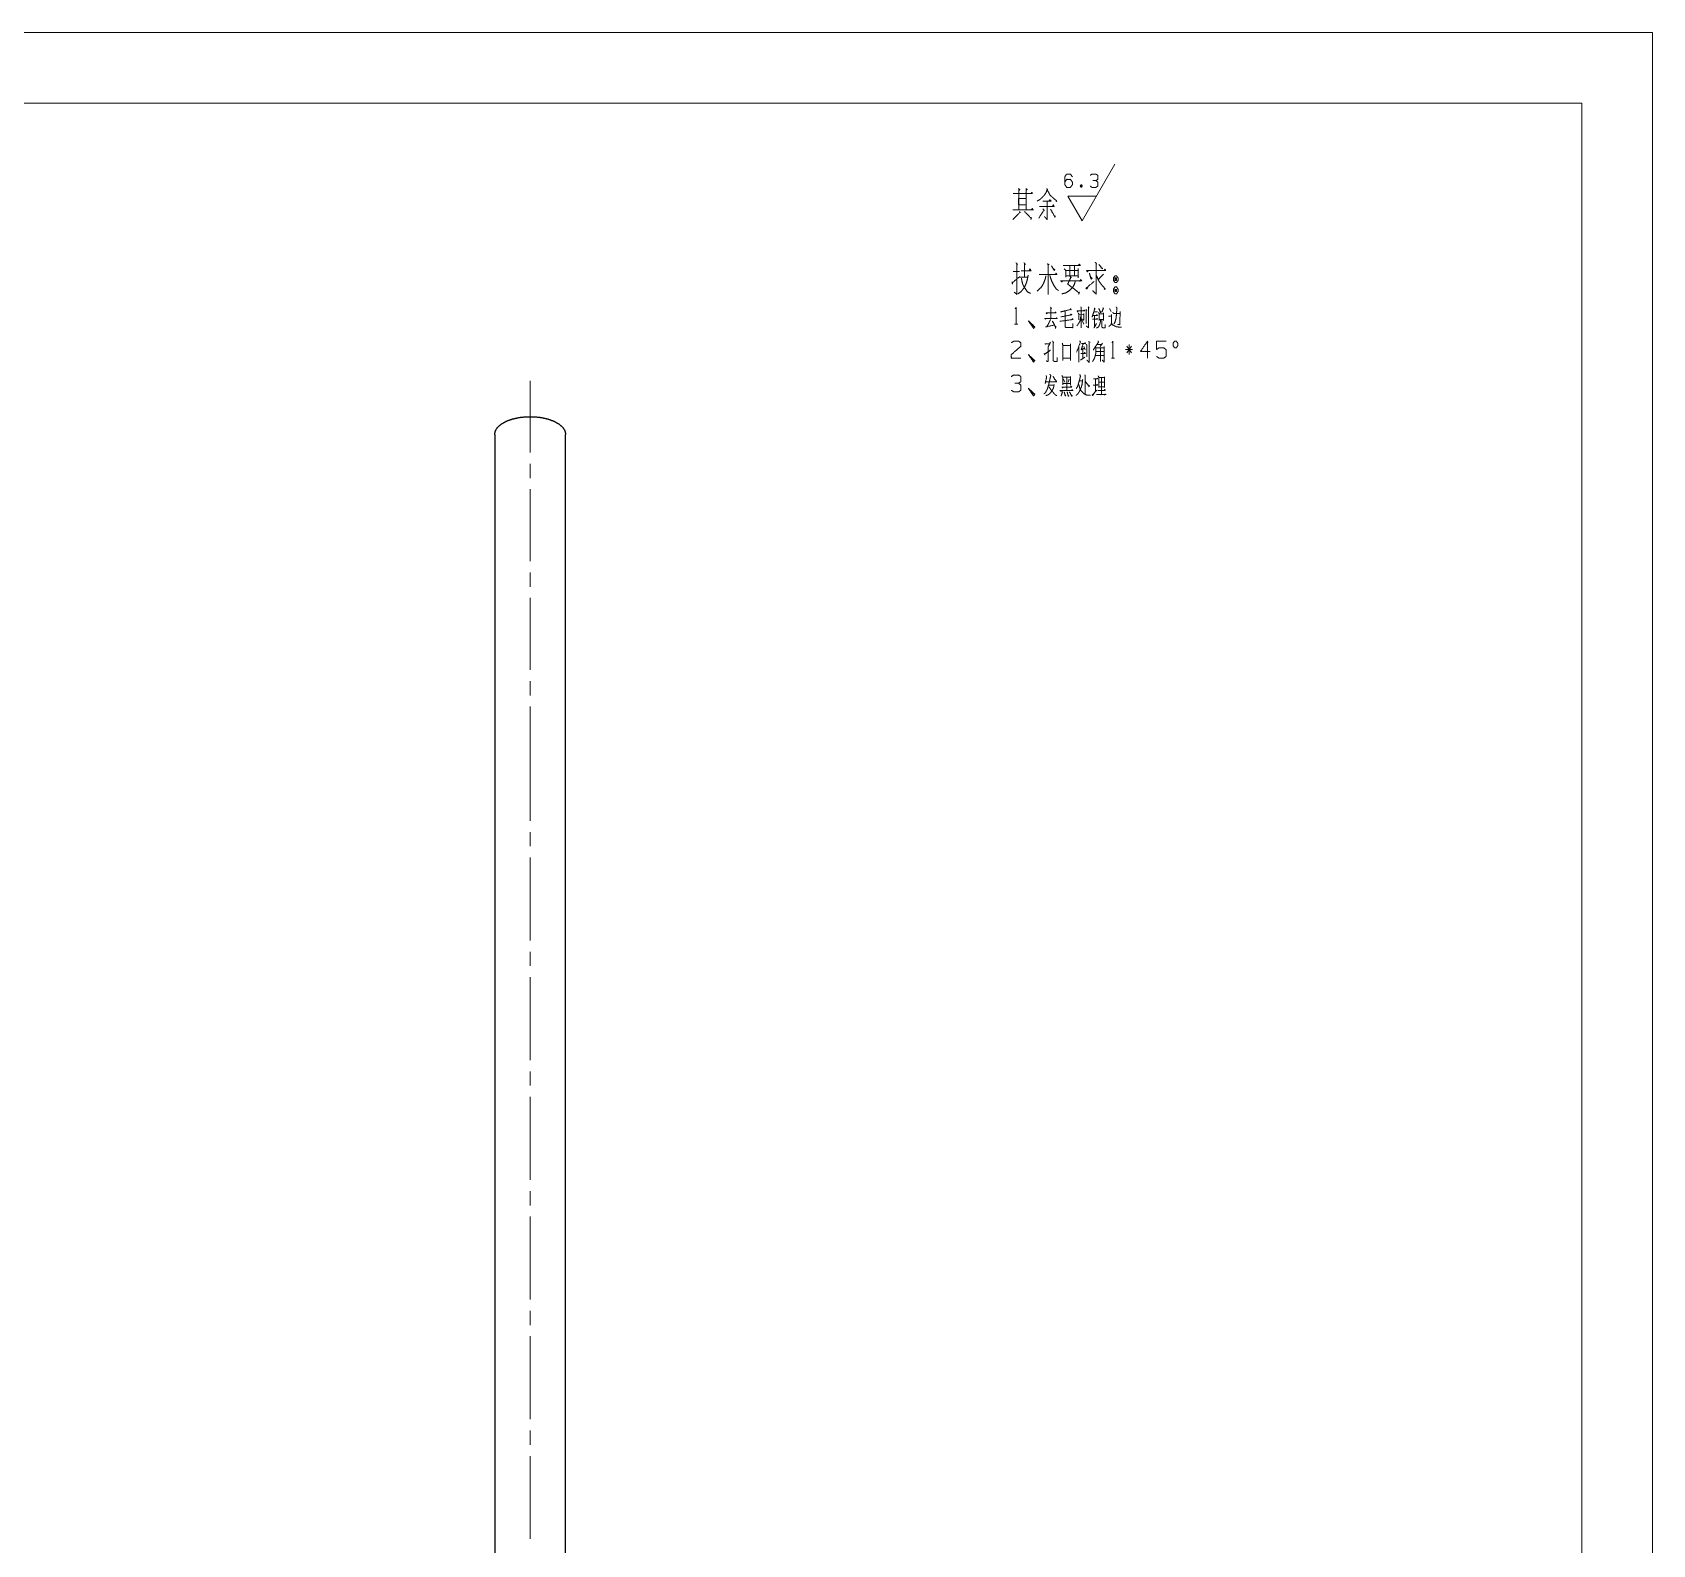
# Model space of a CAD drawing. Header units: millimetres. Extents: x 0 to 594, y 0 to 420.
# Drawn here: x 365.5 to 594, y 206.7 to 420 of the extents above; entities that cross this region are included whole.
import ezdxf

# ---------------------------------------------------------------- set-up
doc = ezdxf.new("R2010")
doc.units = ezdxf.units.MM
doc.layers.add('101', color=7, linetype='Continuous', true_color=0xffffff)

msp = doc.modelspace()

# ---------------------------------------------------------------- linework, layer by layer
at = {"layer": '101', "color": 133, "linetype": 'Continuous', "lineweight": 18}
for p, q in [((594, 420), (0, 420)), ((594, 0), (594, 420)), ((584, 410), (25, 410)), ((584, 10), (584, 410))]:
    msp.add_line(p, q, dxfattribs=at)
at = {"layer": '101', "color": 43, "linetype": 'Continuous', "lineweight": 18}
for p, q in [((513.54, 393.41), (518.16, 401.41)), ((513.36, 398.5), (513.49, 398.16)), ((511.52, 396.91), (515.56, 396.91)), ((513.54, 393.41), (511.52, 396.91))]:
    msp.add_line(p, q, dxfattribs=at)
at = {"layer": '101', "color": 72, "linetype": 'Continuous', "lineweight": 18}
for p, q in [((503.82, 386.26), (504.72, 386.26)), ((504.72, 385.47), (505.86, 385.47)), ((513.1, 380.22), (513.77, 380.25)), ((513.46, 379.6), (513.77, 378.82)), ((514.06, 380.92), (514.2, 380.77)), ((514.11, 380.82), (514.11, 378.95)), ((514.39, 381.27), (514.53, 381.12)), ((517.28, 379.97), (517.6, 379.97)), ((517.43, 381.05), (517.64, 380.65)), ((504.03, 378.82), (504.46, 378.82)), ((513.1, 375.66), (513.1, 373.49)), ((513.67, 375.29), (513.67, 374.01)), ((513.79, 375.71), (513.97, 375.21)), ((514.43, 376.39), (514.68, 376.31)), ((515.54, 374.99), (516.63, 374.99)), ((515.64, 375.96), (516.33, 375.96)), ((516.42, 376.16), (516.09, 375.69)), ((520.67, 375.26), (519.67, 375.26)), ((519.84, 375.74), (520.51, 374.79)), ((520.5, 375.74), (519.84, 374.79)), ((520.16, 374.54), (520.16, 375.96)), ((513.3, 373.76), (513.95, 374.19)), ((515.5, 374.44), (516.62, 374.44)), ((517.69, 374.06), (518.11, 374.06)), ((508.89, 370.22), (509.56, 370.22)), ((510.83, 371.35), (511.92, 371.35)), ((510.84, 370.45), (511.92, 370.45)), ((510.91, 371.07), (511.11, 370.65)), ((511.39, 371.25), (511.39, 369.5)), ((511.74, 371.07), (511.57, 370.65)), ((511.92, 371.47), (511.92, 370.25)), ((513.17, 370.85), (513.6, 370.85)), ((515.45, 371.12), (515.45, 369.3)), ((515.89, 370.65), (516.67, 370.65))]:
    msp.add_line(p, q, dxfattribs=at)
at = {"layer": '101', "color": 203, "linetype": 'Continuous', "lineweight": 25}
for p, q in [((430.71, 363.3), (430.71, 322.32)), ((440.71, 322.32), (440.71, 363.3)), ((430.71, 317.32), (430.71, 160)), ((440.71, 160), (440.71, 317.32))]:
    msp.add_line(p, q, dxfattribs=at)
at = {"layer": '101', "color": 35, "linetype": 'Continuous', "lineweight": 18}
for p, q in [((435.71, 359.14), (435.71, 357.13)), ((435.71, 355.55), (435.71, 345.4)), ((435.71, 343.81), (435.71, 341.81)), ((435.71, 340.22), (435.71, 330.07)), ((435.71, 328.49), (435.71, 326.48))]:
    msp.add_line(p, q, dxfattribs=at)
at = {"layer": '101', "color": 151, "linetype": 'Continuous', "lineweight": 18}
for p, q in [((435.71, 307.2), (435.71, 305.2)), ((435.71, 303.61), (435.71, 291.91)), ((435.71, 290.32), (435.71, 288.31)), ((435.71, 286.72), (435.71, 275.02)), ((435.71, 273.43), (435.71, 271.43)), ((435.71, 269.84), (435.71, 258.13)), ((435.71, 256.55), (435.71, 254.54)), ((435.71, 252.95), (435.71, 241.25)), ((435.71, 239.66), (435.71, 237.66)), ((435.71, 236.07), (435.71, 224.36)), ((435.71, 222.78), (435.71, 220.77)), ((435.71, 219.18), (435.71, 207.48))]:
    msp.add_line(p, q, dxfattribs=at)
at = {"layer": '101', "color": 43, "linetype": 'Continuous', "lineweight": 18}
for points, knots in [([(511.11, 398.89), (511.36, 399.27), (511.9, 399.27), (512.17, 398.89), (512.17, 398.52), (511.9, 398.14), (511.36, 398.14), (511.11, 398.52), (511.11, 399.64), (511.36, 400.01), (511.9, 400.01), (512.17, 399.64)], [0, 0, 0.076965, 0.169762, 0.248073, 0.312018, 0.39033, 0.483127, 0.560092, 0.751927, 0.828892, 0.921689, 1, 1]), ([(515.49, 399.09), (515.75, 399.27), (515.75, 399.84), (515.49, 400.01), (514.94, 400.01), (514.68, 399.84)], [0, 0, 0.153866, 0.429852, 0.583718, 0.846134, 1, 1]), ([(513.36, 398.16), (513.49, 398.16), (513.56, 398.34), (513.49, 398.5), (513.36, 398.5), (513.29, 398.34), (513.36, 398.16), (513.49, 398.5)], [0, 0, 0.093979, 0.236796, 0.365956, 0.459935, 0.589094, 0.731911, 1, 1]), ([(514.69, 398.32), (514.94, 398.14), (515.49, 398.14), (515.75, 398.32), (515.75, 398.89), (515.49, 399.09), (515.08, 399.09)], [0, 0, 0.124107, 0.343688, 0.472437, 0.703373, 0.836728, 1, 1])]:
    msp.add_open_spline(points, degree=1, knots=knots, dxfattribs=at)
at = {"layer": '101', "color": 72, "linetype": 'Continuous', "lineweight": 18}
for points, knots in [([(504.58, 397.97), (504.77, 397.82), (504.61, 397.67), (504.61, 397.97), (504.61, 394.97), (504.61, 397.26), (503.84, 397.26), (506.57, 397.26), (505.64, 397.26), (505.64, 397.93), (505.64, 394.97), (505.64, 396.55), (504.58, 396.55), (504.58, 395.68), (505.64, 395.68), (505.64, 394.97), (503.79, 394.97), (506.65, 394.97), (506.52, 395.16), (506.38, 394.97)], [0, 0, 0.009717, 0.01862, 0.030836, 0.152988, 0.246129, 0.277435, 0.388625, 0.426409, 0.453894, 0.574519, 0.638649, 0.681831, 0.71695, 0.760132, 0.789143, 0.86471, 0.981299, 0.99065, 1, 1]), ([(505.67, 397.75), (505.8, 397.86), (505.64, 397.97)], [0, 0, 0.471612, 1, 1]), ([(508.55, 397.97), (508.71, 397.82), (508.63, 397.86), (508.47, 397.41), (508.21, 397.03), (507.89, 396.7), (507.6, 396.43), (507.23, 396.21)], [0, 0, 0.086304, 0.121015, 0.309417, 0.490702, 0.673781, 0.828676, 1, 1]), ([(508.61, 397.75), (508.82, 397.45), (509, 397.07), (509.37, 396.73), (509.82, 396.36), (509.96, 396.25), (509.98, 396.25), (509.88, 396.1)], [0, 0, 0.162719, 0.348034, 0.570224, 0.829901, 0.906909, 0.918646, 1, 1]), ([(506.33, 397.26), (506.46, 397.45), (506.54, 397.26)], [0, 0, 0.529975, 1, 1]), ([(507.52, 395.46), (509.61, 395.46), (509.48, 395.68), (509.35, 395.38)], [0, 0, 0.780465, 0.877785, 1, 1]), ([(508, 396.21), (509.19, 396.21), (509, 396.4), (508.87, 396.21)], [0, 0, 0.707426, 0.863845, 1, 1]), ([(508.61, 396.21), (508.61, 393.62), (508.23, 394.03)], [0, 0, 0.823414, 1, 1]), ([(504.71, 394.75), (504.82, 394.56), (504.79, 394.63), (503.79, 393.62)], [0, 0, 0.125009, 0.171163, 1, 1]), ([(505.4, 394.75), (506.38, 393.77), (506.38, 393.96), (506.33, 393.62)], [0, 0, 0.723277, 0.821339, 1, 1]), ([(508, 395.12), (508.23, 394.86), (508.18, 394.97), (507.44, 393.81)], [0, 0, 0.190877, 0.257798, 1, 1]), ([(509.11, 395.05), (509.72, 393.96), (509.75, 394.11), (509.69, 393.88)], [0, 0, 0.764789, 0.858217, 1, 1]), ([(504.22, 387.5), (504.43, 387.27), (504.32, 387.42), (504.32, 383.07), (503.95, 383.37)], [0, 0, 0.058121, 0.092653, 0.910299, 1, 1]), ([(504.93, 386.37), (506.34, 386.37), (506.21, 386.64), (506.07, 386.41)], [0, 0, 0.716773, 0.866788, 1, 1]), ([(505.33, 387.5), (505.57, 387.27), (505.44, 387.35), (505.44, 385.51)], [0, 0, 0.141507, 0.207225, 1, 1]), ([(508.64, 387.35), (508.88, 387.24), (508.77, 387.27), (508.77, 383.04), (508.77, 385.85), (507.5, 385.85), (509.99, 385.85), (509.86, 386.04), (509.81, 385.85)], [0, 0, 0.022712, 0.032395, 0.397208, 0.63934, 0.748902, 0.963458, 0.983227, 1, 1]), ([(509.25, 387.05), (509.62, 386.41), (509.7, 386.56), (509.51, 386.64)], [0, 0, 0.665992, 0.819295, 1, 1]), ([(510.89, 387.12), (513.3, 387.12), (513.17, 387.31), (513.01, 387.12)], [0, 0, 0.835367, 0.914874, 1, 1]), ([(511.02, 386.64), (511.23, 386.45), (511.23, 385.47), (511.23, 385.66), (513.01, 385.66), (513.01, 385.4), (513.01, 386.71), (513.01, 386.41), (511.15, 386.41), (511.82, 386.41), (511.82, 387.09), (511.82, 385.66), (512.48, 385.66), (512.48, 387.05)], [0, 0, 0.024063, 0.106928, 0.122866, 0.273839, 0.29615, 0.4077, 0.433198, 0.590931, 0.647265, 0.704635, 0.825746, 0.882076, 1, 1]), ([(514.41, 386.37), (514.28, 386.22), (514.2, 386.41), (516.85, 386.41), (516.77, 386.6), (516.66, 386.41)], [0, 0, 0.057612, 0.116232, 0.879361, 0.937992, 1, 1]), ([(515.39, 387.57), (515.6, 387.31), (515.52, 387.46), (515.52, 383.11), (515.02, 383.56)], [0, 0, 0.060997, 0.091689, 0.87792, 1, 1]), ([(515.92, 387.27), (516.4, 386.64), (516.42, 386.75), (516.21, 386.79)], [0, 0, 0.706399, 0.808917, 1, 1]), ([(503.66, 384.8), (503.74, 384.46), (503.69, 384.65), (504.72, 385.55)], [0, 0, 0.18132, 0.283197, 1, 1]), ([(505.94, 385.74), (505.83, 385.21), (505.73, 384.8), (505.6, 384.46), (505.44, 384.09), (505.17, 383.71), (504.91, 383.41), (504.48, 383.11)], [0, 0, 0.172181, 0.309105, 0.425673, 0.556627, 0.704268, 0.832978, 1, 1]), ([(504.99, 385.32), (505.04, 385.06), (505.09, 384.76), (505.2, 384.42), (505.36, 384.09), (505.86, 383.37), (506.29, 383.19)], [0, 0, 0.101609, 0.217184, 0.351408, 0.492971, 0.824039, 1, 1]), ([(508.45, 385.66), (508.32, 385.14), (508.08, 384.54), (507.82, 384.09), (507.23, 383.52)], [0, 0, 0.214905, 0.471155, 0.678431, 1, 1]), ([(509.01, 385.7), (509.12, 385.29), (509.33, 384.76), (509.59, 384.27), (509.89, 383.82), (510.2, 383.6)], [0, 0, 0.172231, 0.40119, 0.625599, 0.842443, 1, 1]), ([(510.81, 384.95), (510.68, 384.8), (510.54, 384.95), (513.51, 384.95), (513.35, 385.14), (513.22, 384.87)], [0, 0, 0.051203, 0.102399, 0.861902, 0.924786, 1, 1]), ([(512.56, 384.84), (512.48, 384.54), (512.24, 384.05), (511.74, 383.56), (511.26, 383.26), (510.68, 383.11)], [0, 0, 0.114106, 0.313637, 0.571351, 0.778589, 1, 1]), ([(511.87, 385.55), (512.05, 385.4), (511.97, 385.47), (511.52, 384.5), (513.11, 383.26), (513.17, 383.37), (513.06, 383.07)], [0, 0, 0.061498, 0.089673, 0.366509, 0.88595, 0.917999, 1, 1]), ([(514.36, 384.12), (514.22, 383.79), (514.09, 383.9), (515.23, 384.87)], [0, 0, 0.178052, 0.263425, 1, 1]), ([(514.57, 386.04), (514.83, 385.17), (514.97, 385.29), (514.78, 385.47)], [0, 0, 0.673366, 0.803139, 1, 1]), ([(516.56, 385.89), (515.84, 385.14), (515.57, 385.7), (515.84, 385.06), (516.08, 384.69), (516.34, 384.35), (516.79, 383.82), (516.85, 383.82), (516.66, 383.75)], [0, 0, 0.248759, 0.397964, 0.563622, 0.670267, 0.773233, 0.93925, 0.951976, 1, 1]), ([(518.41, 385.66), (518.17, 385.66), (517.96, 385.36), (517.96, 385.02), (518.17, 384.72), (518.41, 384.72), (518.62, 385.02), (518.62, 385.36), (518.41, 385.66)], [0, 0, 0.09101, 0.231147, 0.359872, 0.500009, 0.591019, 0.731147, 0.859872, 1, 1]), ([(518.62, 383.75), (518.41, 384.09), (518.17, 384.09), (517.96, 383.75), (517.96, 383.45), (518.17, 383.11), (518.41, 383.11), (518.62, 383.45), (518.62, 383.75)], [0, 0, 0.149198, 0.238513, 0.38772, 0.500013, 0.649206, 0.738521, 0.887707, 1, 1]), ([(518.17, 385.02), (518.41, 385.02), (518.17, 385.36), (518.17, 385.02)], [0, 0, 0.24116, 0.6589, 1, 1]), ([(518.41, 385.02), (518.41, 385.36), (518.17, 385.36)], [0, 0, 0.585821, 1, 1]), ([(518.17, 383.75), (518.17, 383.45), (518.41, 383.45)], [0, 0, 0.556988, 1, 1]), ([(518.41, 383.75), (518.17, 383.75), (518.41, 383.45), (518.41, 383.75)], [0, 0, 0.258816, 0.674596, 1, 1]), ([(504.1, 381), (504.24, 381.2), (504.24, 378.82)], [0, 0, 0.093489, 1, 1]), ([(506.11, 379.1), (506.71, 378.47), (506.57, 378.47), (505.97, 379.32), (506.71, 378.25), (506.87, 378.47), (505.97, 379.32)], [0, 0, 0.178025, 0.207063, 0.420799, 0.689033, 0.745607, 1, 1]), ([(509.11, 381.22), (509.24, 381.05), (509.15, 381.12), (509.15, 379.65), (508.28, 379.65), (510.03, 379.65), (509.95, 379.75), (509.84, 379.62)], [0, 0, 0.045422, 0.069988, 0.382591, 0.566137, 0.936978, 0.965264, 1, 1]), ([(508.41, 379.62), (508.34, 379.55), (508.28, 379.65)], [0, 0, 0.476674, 1, 1]), ([(509.11, 379.5), (508.57, 378.47), (508.41, 378.47), (509.66, 378.72), (509.38, 379.25), (509.82, 378.42), (509.84, 378.57), (509.8, 378.25)], [0, 0, 0.25206, 0.286559, 0.564066, 0.693389, 0.896355, 0.929106, 1, 1]), ([(508.64, 380.42), (508.55, 380.32), (508.5, 380.42), (509.87, 380.42), (509.79, 380.55), (509.72, 380.42)], [0, 0, 0.069429, 0.128328, 0.84565, 0.925282, 1, 1]), ([(510.42, 379.25), (512.26, 379.5), (512.19, 379.62), (512.08, 379.5)], [0, 0, 0.857791, 0.924199, 1, 1]), ([(511.9, 381.05), (511.99, 380.87), (511.94, 380.92), (510.51, 380.57), (511.16, 380.72), (511.16, 378.52), (511.2, 378.37), (511.29, 378.35), (512.24, 378.35), (512.24, 378.92)], [0, 0, 0.030685, 0.042092, 0.272767, 0.377783, 0.722121, 0.746246, 0.760615, 0.910007, 1, 1]), ([(510.53, 379.87), (512.1, 380.17), (511.99, 380.25), (511.87, 380.12)], [0, 0, 0.839674, 0.907773, 1, 1]), ([(513.38, 380), (513.31, 379.62), (513.28, 379.4), (513.21, 379.2), (513.03, 378.9), (512.94, 378.77), (512.8, 378.6)], [0, 0, 0.246559, 0.393725, 0.530782, 0.755726, 0.854646, 1, 1]), ([(512.98, 380.7), (512.93, 380.57), (512.84, 380.72), (513.92, 380.72), (513.84, 380.87), (513.79, 380.72)], [0, 0, 0.079268, 0.18092, 0.810332, 0.907128, 1, 1]), ([(512.98, 380.45), (513.08, 380.3), (513.08, 379.47)], [0, 0, 0.18213, 1, 1]), ([(513.35, 381.3), (513.42, 381.17), (513.42, 378.32)], [0, 0, 0.047963, 1, 1]), ([(513.77, 380.37), (513.77, 379.4), (513.61, 379.55)], [0, 0, 0.81685, 1, 1]), ([(514.46, 381.17), (514.46, 378.32), (514.14, 378.57)], [0, 0, 0.875677, 1, 1]), ([(515.25, 381.12), (515.4, 380.95), (515.33, 381.02), (514.95, 379.82), (515.2, 380.57), (515.73, 380.57)], [0, 0, 0.077467, 0.112955, 0.545473, 0.817419, 1, 1]), ([(514.99, 379.55), (515.73, 379.55), (515.63, 379.65), (515.54, 379.52)], [0, 0, 0.712982, 0.852979, 1, 1]), ([(515.08, 380.07), (515.71, 380.07), (515.63, 380.2), (515.56, 380.07)], [0, 0, 0.682034, 0.846102, 1, 1]), ([(515.31, 380.05), (515.31, 378.52), (515.22, 378.3), (515.57, 378.92)], [0, 0, 0.613739, 0.711029, 1, 1]), ([(516.12, 379.42), (516.12, 379.15), (516.05, 378.87), (515.94, 378.6), (515.82, 378.42), (515.59, 378.3)], [0, 0, 0.206832, 0.420389, 0.642066, 0.803261, 1, 1]), ([(515.87, 380.47), (515.96, 380.32), (515.96, 379.37), (515.96, 379.5), (516.55, 379.5), (516.55, 379.37), (516.55, 380.42), (516.55, 380.3), (515.94, 380.3)], [0, 0, 0.046626, 0.301092, 0.334578, 0.490812, 0.524298, 0.805551, 0.839037, 1, 1]), ([(515.91, 381.05), (516.14, 380.47), (516.19, 380.55), (516.05, 380.72)], [0, 0, 0.661519, 0.759623, 1, 1]), ([(516.32, 379.42), (516.32, 378.47), (516.39, 378.37), (516.53, 378.32), (516.79, 378.32), (516.79, 378.8)], [0, 0, 0.484057, 0.546458, 0.622886, 0.757971, 1, 1]), ([(516.49, 381.15), (516.58, 381), (516.55, 381.07), (516.33, 380.55)], [0, 0, 0.211475, 0.312219, 1, 1]), ([(517.67, 380.2), (517.67, 378.95), (517.66, 378.8), (517.51, 378.67), (517.32, 378.52)], [0, 0, 0.681082, 0.763371, 0.866204, 1, 1]), ([(517.87, 380.55), (517.97, 380.37), (518.89, 380.37)], [0, 0, 0.182091, 1, 1]), ([(518.33, 381.3), (518.47, 381.15), (518.43, 380.8), (518.4, 380.32), (518.33, 379.65), (518.19, 379.15), (518.03, 378.87)], [0, 0, 0.080825, 0.218763, 0.40554, 0.671677, 0.875423, 1, 1]), ([(518.91, 380.65), (518.86, 378.77), (518.59, 378.82)], [0, 0, 0.874254, 1, 1]), ([(517.73, 378.92), (517.85, 378.72), (518.03, 378.65), (518.22, 378.55), (518.4, 378.47), (518.59, 378.45), (518.84, 378.42), (519.09, 378.42)], [0, 0, 0.153695, 0.279187, 0.422088, 0.547594, 0.675715, 0.838256, 1, 1]), ([(503.57, 376.21), (503.89, 376.44), (504.58, 376.44), (504.92, 376.21), (504.92, 375.74), (503.55, 374.54), (503.57, 374.06), (504.92, 374.06)], [0, 0, 0.069686, 0.19297, 0.265269, 0.350223, 0.67474, 0.759753, 1, 1]), ([(508.18, 374.71), (508.32, 374.51), (508.25, 374.61), (509.11, 375.19)], [0, 0, 0.174086, 0.261109, 1, 1]), ([(508.43, 376.11), (508.39, 376.01), (508.3, 376.06), (509.04, 376.06)], [0, 0, 0.111653, 0.218541, 1, 1]), ([(509.08, 376.29), (508.74, 375.59), (508.74, 373.54), (508.5, 373.66)], [0, 0, 0.250148, 0.910669, 1, 1]), ([(509.36, 376.46), (509.54, 376.26), (509.45, 376.31), (509.45, 373.79), (509.47, 373.66), (509.63, 373.59), (510.03, 373.59), (510.03, 374.16)], [0, 0, 0.063898, 0.088211, 0.69271, 0.722928, 0.765032, 0.86235, 1, 1]), ([(510.75, 376.16), (510.83, 375.84), (510.83, 373.71), (510.83, 374.04), (511.92, 374.04), (511.92, 373.71), (511.92, 376.06), (511.92, 375.81), (510.84, 375.81)], [0, 0, 0.042197, 0.311812, 0.35305, 0.49209, 0.533328, 0.831487, 0.863205, 1, 1]), ([(512.77, 374.89), (513.31, 376.31), (513.23, 376.46), (513.21, 376.49)], [0, 0, 0.88177, 0.982305, 1, 1]), ([(513.35, 374.71), (514.02, 374.71), (513.92, 374.86), (513.84, 374.71)], [0, 0, 0.657688, 0.837594, 1, 1]), ([(513.69, 376.06), (513.42, 375.24), (513.88, 375.44)], [0, 0, 0.633564, 1, 1]), ([(513.44, 376.11), (514.04, 376.11), (513.97, 376.24), (513.88, 376.11)], [0, 0, 0.669516, 0.829498, 1, 1]), ([(514.11, 376.01), (514.22, 375.91), (514.22, 374.24)], [0, 0, 0.080054, 1, 1]), ([(514.55, 376.31), (514.55, 373.46), (514.22, 373.76)], [0, 0, 0.863556, 1, 1]), ([(515.36, 375.66), (515.48, 375.49), (515.48, 374.99), (515.47, 374.76), (515.45, 374.61), (515.4, 374.39), (515.33, 374.16), (515.24, 373.94), (515.15, 373.79), (515.01, 373.56)], [0, 0, 0.095694, 0.318953, 0.419716, 0.487164, 0.590371, 0.695683, 0.80361, 0.881348, 1, 1]), ([(515.79, 376.51), (515.84, 376.31), (515.13, 375.19)], [0, 0, 0.134722, 1, 1]), ([(515.5, 375.49), (516.67, 375.49), (516.67, 375.69), (516.67, 373.49), (516.39, 373.76)], [0, 0, 0.294508, 0.345002, 0.900412, 1, 1]), ([(516.03, 375.46), (516.12, 375.49), (516.12, 373.56)], [0, 0, 0.045526, 1, 1]), ([(517.76, 376.24), (517.9, 376.44), (517.9, 374.06)], [0, 0, 0.093497, 1, 1]), ([(523.13, 375.01), (521.78, 375.01), (522.79, 376.44), (522.79, 374.06)], [0, 0, 0.245869, 0.565294, 1, 1]), ([(524.04, 374.29), (524.38, 374.06), (525.07, 374.06), (525.4, 374.29), (525.4, 375.24), (525.07, 375.49), (524.38, 375.49), (524.04, 375.26), (524.04, 376.44), (525.4, 376.44)], [0, 0, 0.062233, 0.168346, 0.230574, 0.376819, 0.441265, 0.547379, 0.609612, 0.79049, 1, 1]), ([(526.6, 375.49), (526.83, 375.49), (527.04, 375.81), (527.04, 376.14), (526.83, 376.46), (526.6, 376.46), (526.37, 376.14), (526.37, 375.81), (526.6, 375.49)], [0, 0, 0.085681, 0.230387, 0.351586, 0.496291, 0.581972, 0.730387, 0.851586, 1, 1]), ([(506.11, 374.34), (506.71, 373.71), (506.57, 373.71), (505.97, 374.56), (506.71, 373.49), (506.87, 373.71), (505.97, 374.56)], [0, 0, 0.178025, 0.207063, 0.420799, 0.689033, 0.745607, 1, 1]), ([(504.58, 370.5), (504.92, 370.72), (504.92, 371.45), (504.58, 371.67), (503.89, 371.67), (503.55, 371.45)], [0, 0, 0.153887, 0.429862, 0.58374, 0.846135, 1, 1]), ([(503.57, 369.52), (503.89, 369.3), (504.58, 369.3), (504.92, 369.52), (504.92, 370.25), (504.58, 370.5), (504.07, 370.5)], [0, 0, 0.124116, 0.343682, 0.472451, 0.703381, 0.836741, 1, 1]), ([(509.01, 371.77), (509.13, 371.6), (508.9, 370.65), (508.83, 370.3), (508.66, 369.75), (508.57, 369.52), (508.46, 369.35), (508.39, 369.17), (508.14, 369)], [0, 0, 0.069933, 0.388849, 0.505374, 0.693865, 0.77275, 0.839517, 0.901101, 1, 1]), ([(508.48, 371.6), (508.53, 371.35), (508.34, 370.47)], [0, 0, 0.221853, 1, 1]), ([(509.59, 370.32), (509.56, 370.02), (509.47, 369.75), (509.33, 369.5), (509.13, 369.2), (508.92, 369), (508.73, 368.85), (508.41, 368.77)], [0, 0, 0.143877, 0.281434, 0.418239, 0.588494, 0.72735, 0.844315, 1, 1]), ([(508.43, 370.7), (509.96, 370.7), (509.87, 370.9), (509.79, 370.7)], [0, 0, 0.778577, 0.889293, 1, 1]), ([(509.45, 371.5), (509.75, 370.95), (509.79, 371.05)], [0, 0, 0.85524, 1, 1]), ([(510.7, 371.6), (510.81, 371.37), (510.81, 370.3)], [0, 0, 0.187887, 1, 1]), ([(513.63, 371.02), (513.53, 370.3), (513.46, 370.07), (513.42, 369.9), (513.31, 369.72), (513.23, 369.52), (513.17, 369.37), (513.05, 369.17), (512.94, 369.02), (512.71, 368.8)], [0, 0, 0.296653, 0.392131, 0.464413, 0.547265, 0.635791, 0.700201, 0.795421, 0.869803, 1, 1]), ([(513.23, 371.72), (513.31, 371.5), (513.23, 371.17), (513.19, 371), (513.12, 370.77), (513.05, 370.52), (512.98, 370.3), (512.93, 370.1), (512.84, 369.95), (512.73, 369.77)], [0, 0, 0.116547, 0.278912, 0.364984, 0.478703, 0.603953, 0.717666, 0.817402, 0.901351, 1, 1]), ([(513.05, 370.37), (513.12, 370.2), (513.17, 370), (513.21, 369.82), (513.38, 369.47), (513.47, 369.37), (513.72, 369.12), (513.86, 369), (514.04, 368.9), (514.29, 368.82), (514.52, 368.82), (514.69, 368.8)], [0, 0, 0.075189, 0.157622, 0.228745, 0.38495, 0.438109, 0.578255, 0.65343, 0.734341, 0.837338, 0.928875, 1, 1]), ([(513.93, 371.7), (514, 371.52), (514, 369)], [0, 0, 0.069549, 1, 1]), ([(513.97, 370.82), (514.55, 370.02), (514.55, 370.25)], [0, 0, 0.814815, 1, 1]), ([(515.11, 370.22), (515.73, 370.22), (515.66, 370.37), (515.63, 370.25)], [0, 0, 0.676545, 0.857921, 1, 1]), ([(515.13, 371.15), (515.73, 371.15), (515.66, 371.25), (515.63, 371.12)], [0, 0, 0.704232, 0.847752, 1, 1]), ([(515.8, 371.55), (515.89, 371.4), (515.89, 369.9), (515.89, 370.02), (516.7, 370.02), (516.7, 369.9), (516.7, 371.4), (516.7, 371.3), (515.89, 371.3), (516.28, 371.3), (516.28, 368.9), (515.57, 368.9), (516.92, 368.9), (516.83, 368.95), (516.81, 369), (516.7, 368.85)], [0, 0, 0.016858, 0.162098, 0.174199, 0.252925, 0.265026, 0.410265, 0.419949, 0.498675, 0.536327, 0.768711, 0.837169, 0.967241, 0.977073, 0.982211, 1, 1]), ([(506.11, 369.57), (506.71, 368.95), (506.57, 368.95), (505.97, 369.8), (506.71, 368.72), (506.87, 368.95), (505.97, 369.8)], [0, 0, 0.178025, 0.207063, 0.420799, 0.689033, 0.745607, 1, 1]), ([(508.9, 370.02), (508.97, 369.87), (509.11, 369.65), (509.22, 369.47), (509.45, 369.25), (509.59, 369.05), (509.79, 368.85), (509.98, 368.77)], [0, 0, 0.098113, 0.255342, 0.376418, 0.566718, 0.711664, 0.876716, 1, 1]), ([(510.61, 369.5), (510.53, 369.4), (510.42, 369.5), (512.22, 369.5), (512.15, 369.62), (512.03, 369.5)], [0, 0, 0.055574, 0.116267, 0.866957, 0.926759, 1, 1]), ([(510.67, 369.37), (510.77, 369.27), (510.58, 368.7)], [0, 0, 0.193665, 1, 1]), ([(510.83, 369.95), (510.81, 369.85), (510.68, 369.97), (512.08, 369.97), (511.99, 370.1), (511.9, 369.97)], [0, 0, 0.051288, 0.140124, 0.845348, 0.922674, 1, 1]), ([(511.02, 369.3), (511.16, 368.72), (511.25, 368.77), (511.11, 368.92)], [0, 0, 0.658072, 0.770884, 1, 1]), ([(511.43, 369.3), (511.59, 368.7), (511.66, 368.7), (511.53, 368.9)], [0, 0, 0.669887, 0.746181, 1, 1]), ([(511.76, 369.3), (512.1, 368.67), (512.17, 368.72), (511.99, 368.9)], [0, 0, 0.679067, 0.761954, 1, 1]), ([(515.2, 369.02), (515.04, 368.77), (514.97, 368.85), (515.66, 369.55)], [0, 0, 0.214437, 0.28902, 1, 1]), ([(515.8, 369.47), (516.81, 369.47), (516.74, 369.65), (516.67, 369.5)], [0, 0, 0.739664, 0.878234, 1, 1])]:
    msp.add_open_spline(points, degree=1, knots=knots, dxfattribs=at)
at = {"layer": '101', "color": 35, "linetype": 'Continuous', "lineweight": 18}
for points, knots in [([(435.71, 370.87), (435.71, 369.29), (435.71, 360.73)], [0, 0, 0.156462, 1, 1]), ([(435.71, 324.89), (435.71, 316.33), (435.71, 314.74)], [0, 0, 0.843538, 1, 1])]:
    msp.add_open_spline(points, degree=1, knots=knots, dxfattribs=at)
at = {"layer": '101', "color": 203, "linetype": 'Continuous', "lineweight": 25}
for points, knots in [([(430.71, 363.3), (430.81, 363.82), (431.14, 364.32), (431.66, 364.77), (432.36, 365.16), (433.21, 365.47), (434.16, 365.68), (435.18, 365.79), (436.23, 365.79), (437.25, 365.68), (438.21, 365.47), (439.05, 365.16), (439.75, 364.77), (440.27, 364.32), (440.6, 363.82), (440.71, 363.3)], [0, 0, 0.043938, 0.092977, 0.15017, 0.216353, 0.29078, 0.371709, 0.456763, 0.543235, 0.628292, 0.709218, 0.783648, 0.849828, 0.907021, 0.956062, 1, 1]), ([(430.71, 322.32), (430.71, 320.74), (430.71, 317.32)], [0, 0, 0.315962, 1, 1]), ([(440.71, 317.32), (440.71, 319.06), (440.71, 322.32)], [0, 0, 0.347294, 1, 1])]:
    msp.add_open_spline(points, degree=1, knots=knots, dxfattribs=at)
at = {"layer": '101', "color": 151, "linetype": 'Continuous', "lineweight": 18}
msp.add_open_spline([(435.71, 320.49), (435.71, 317.32), (435.71, 308.79)], degree=1, knots=[0, 0, 0.271284, 1, 1], dxfattribs=at)

doc.saveas('drawing.dxf')
